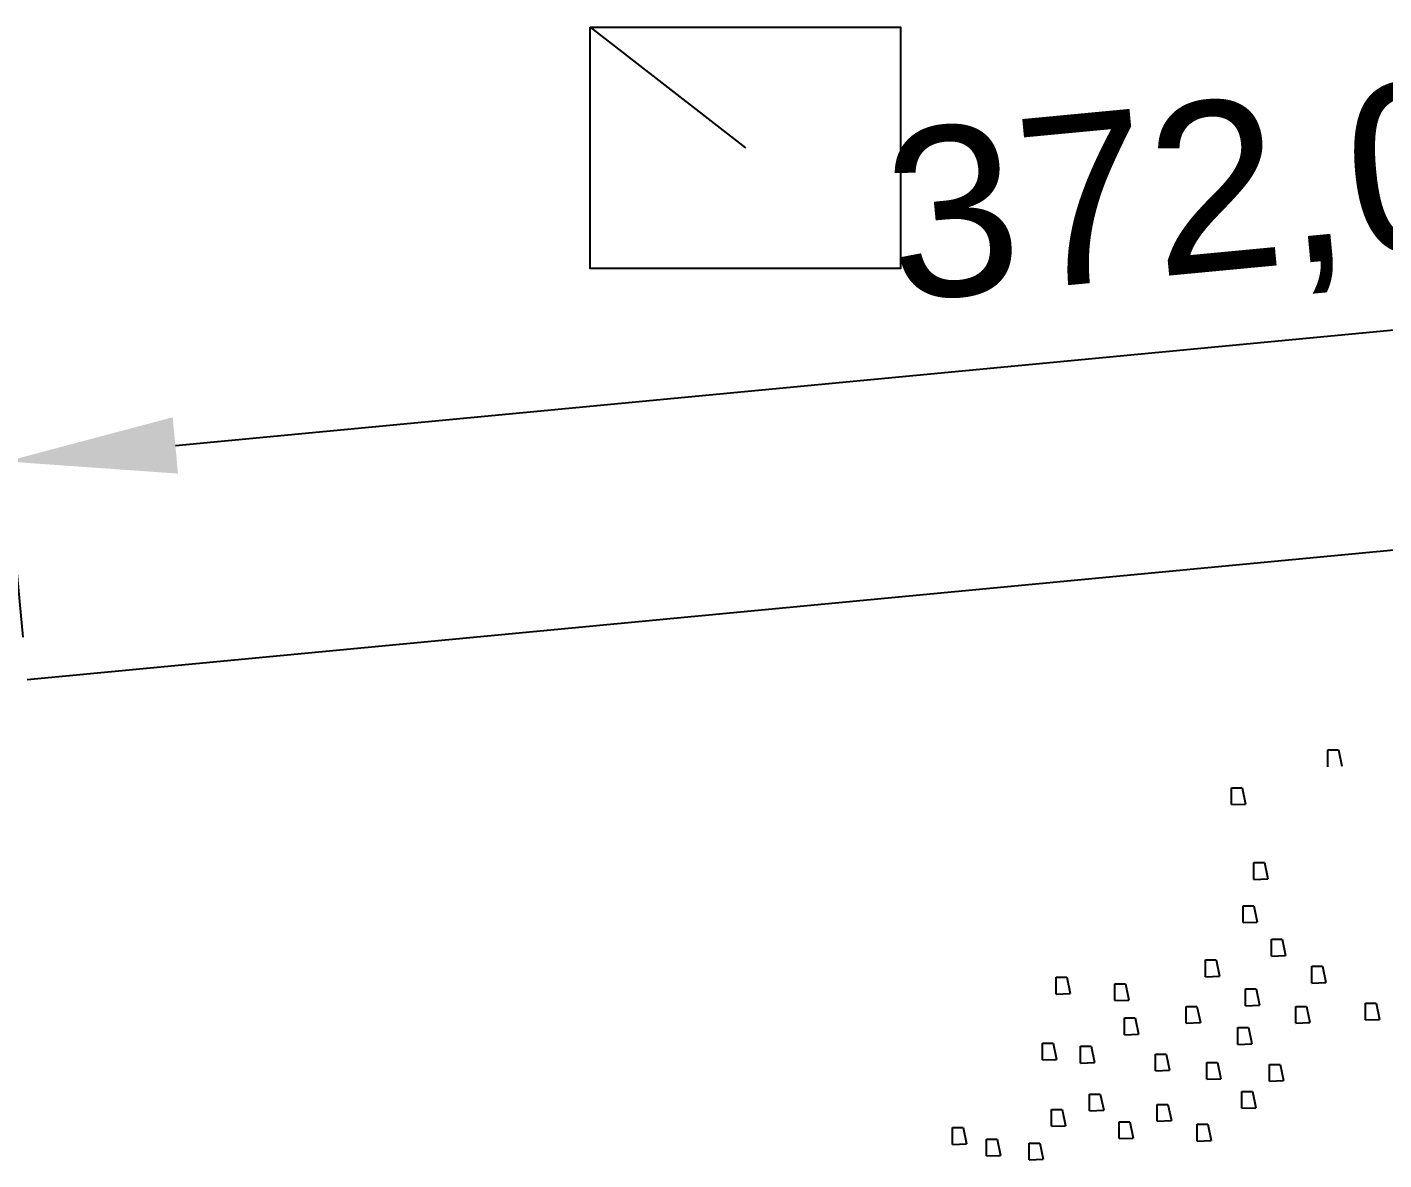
# Model space of a CAD drawing. Header units: inches. Extents: x -28 to 837, y -22 to 590.
# Drawn here: x 394.4 to 463.7, y 389.6 to 447.5 of the extents above; entities that cross this region are included whole.
import ezdxf

# ---------------------------------------------------------------- set-up
doc = ezdxf.new("R2010")
doc.units = ezdxf.units.IN
doc.header["$MEASUREMENT"] = 0
doc.layers.add('0 @ 10', color=7, linetype='Continuous')
doc.layers.add('dwgmodels.com', color=250, linetype='Continuous')
doc.styles.get("Standard").update_dxf_attribs({"font": 'arial.ttf'})
doc.dimstyles.new('Annotative', dxfattribs={"dimscale": 0, "dimtxt": 0.18, "dimasz": 0.18, "dimexe": 0.18, "dimexo": 0.0625, "dimgap": 0.09, "dimtad": 0, "dimtih": 1, "dimtoh": 1, "dimdec": 4, "dimzin": 0, "dimdsep": 46, "dimtxsty": 'Standard', "dimcen": 0.09, "dimadec": 0, "dimazin": 0, "dimtfac": 1, "dimtdec": 4, "dimtofl": 0, "dimtmove": 0, "dimatfit": 3, "dimfxl": 1, "dimtolj": 1, "dimtzin": 0, "dimarcsym": 0})

# ---------------------------------------------------------------- blocks, each defined once
blk = doc.blocks.new('*D36')
at = {"color": 0, "lineweight": -2}
for p, q in [((2513.785967191154, 688.7001888967432), (2510.155883574889, 727.025190523513)), ((2165.864383291857, 681.8584962900603), (2486.445983965834, 712.2234791181218)), ((2143.427158018374, 653.6203875073005), (2139.79707440211, 691.9453891340704))]:
    blk.add_line(p, q, dxfattribs=at)
at = {"color": 0}
for points in [[(2486.053082419052, 716.3715798263553), (2486.838885512616, 708.0753784098883), (2511.334588215234, 714.5808883988125)], [(2165.471481745075, 686.0065969982938), (2166.257284838639, 677.7103955818268), (2140.975779042456, 679.5010870093697)]]:
    blk.add_solid(points, dxfattribs=at)
at = {"layer": 'Defpoints', "color": 0}
for p in [(2511.334588215234, 714.5808883988125), (2514.375319511326, 682.4780378343929), (2144.016510338547, 647.3982364449502)]:
    blk.add_point(p, dxfattribs=at)
at = {"color": 0, "insert": (2324.149134462636, 718.2200694238238), "char_height": 25, "attachment_point": 5, "rotation": 5.410823053856261}
blk.add_mtext('372,02', dxfattribs=at)
blk = doc.blocks.new('bush 032')
at = {"color": 0, "ltscale": 0.5}
for p, q in [((-210.0709453388117, 551.2336696595885), (-202.2184669398703, 551.2336696595885)), ((-210.0709453388117, 538.8361480589956), (-210.0709453388117, 551.2336696595885)), ((-202.2184669398703, 551.2336696595885), (-199.7378941392526, 539.2495144591666)), ((-281.09535840014, 510.9384095976129), (-281.09535840014, 523.332921599038)), ((-281.09535840014, 523.332921599038), (-273.2428800007328, 523.332921599038)), ((-273.2428800007328, 523.332921599038), (-270.7650576015003, 511.3490255996585)), ((-281.09535840014, 510.9384095976129), (-270.7650576015003, 511.3490255996585)), ((-264.470716801472, 455.8414319977164), (-264.470716801472, 468.2389535987749)), ((-264.470716801472, 468.2389535987749), (-256.6209888001904, 468.2389535987749)), ((-256.6209888001904, 468.2389535987749), (-254.1404016013257, 456.2547983978874)), ((-264.470716801472, 455.8414319977164), (-254.1404016013257, 456.2547983978874)), ((-272.5453872014768, 424.020902398508), (-272.5453872014768, 436.4184239995665)), ((-272.5453872014768, 436.4184239995665), (-264.6956592001952, 436.4184239995665)), ((-264.6956592001952, 436.4184239995665), (-262.2150864014402, 424.4342687986791)), ((-272.5453872014768, 424.020902398508), (-262.2150864014402, 424.4342687986791)), ((-251.6484384015202, 399.3241823995486), (-251.6484384015202, 411.7217040001414)), ((-251.6484384015202, 411.7217040001414), (-243.7988400007598, 411.7217040001414)), ((-243.7988400007598, 411.7217040001414), (-241.318123201374, 399.737822399009)), ((-300.0937536014244, 396.5201999973506), (-292.2412752006203, 396.5201999973506)), ((-300.0937536014244, 384.1254287981428), (-300.0937536014244, 396.5201999973506)), ((-292.2412752006203, 396.5201999973506), (-289.760687999893, 384.5390687976033)), ((-251.6484384015202, 399.3241823995486), (-241.318123201374, 399.737822399009)), ((-221.7319776001386, 391.8908447991126), (-213.8793552001007, 391.8908447991126)), ((-221.7319776001386, 379.4933231985197), (-221.7319776001386, 391.8908447991126)), ((-213.8793552001007, 391.8908447991126), (-211.4015328008682, 379.9066752004437)), ((-410.279068801552, 383.6980655980296), (-402.4265904007479, 383.6980655980296)), ((-410.279068801552, 371.3032800005749), (-410.279068801552, 383.6980655980296)), ((-402.4265904007479, 383.6980655980296), (-399.9487536014058, 371.7138959988952)), ((-300.0937536014244, 384.1254287981428), (-289.760687999893, 384.5390687976033)), ((-410.279068801552, 371.3032800005749), (-399.9487536014058, 371.7138959988952)), ((-367.0593984015286, 366.553065598011), (-367.0593984015286, 378.9478511987254)), ((-367.0593984015286, 378.9478511987254), (-359.2069200007245, 378.9478511987254)), ((-359.2069200007245, 378.9478511987254), (-356.729097601492, 366.9664319977164)), ((-270.6469488004223, 362.753452799283), (-270.6469488004223, 375.1509743998759)), ((-270.6469488004223, 375.1509743998759), (-262.7944704010151, 375.1509743998759)), ((-262.7944704010151, 375.1509743998759), (-260.3166479999199, 363.1640687976033)), ((-221.7319776001386, 379.4933231985197), (-211.4015328008682, 379.9066752004437)), ((-367.0593984015286, 366.553065598011), (-356.729097601492, 366.9664319977164)), ((-314.341920000501, 349.9282800005749), (-314.341920000501, 362.3258015979081)), ((-314.341920000501, 362.3258015979081), (-306.4894416010939, 362.3258015979081)), ((-306.4894416010939, 362.3258015979081), (-304.0087247998453, 350.3419200000353)), ((-270.6469488004223, 362.753452799283), (-260.3166479999199, 363.1640687976033)), ((-233.6006448003463, 349.9282800005749), (-233.6006448003463, 362.3258015979081)), ((-233.6006448003463, 362.3258015979081), (-225.7481664009392, 362.3258015979081)), ((-225.7481664009392, 362.3258015979081), (-223.2703296002001, 350.3419200000353)), ((-182.306304000318, 352.3021487975493), (-182.306304000318, 364.6996703981422)), ((-182.306304000318, 364.6996703981422), (-174.456576000899, 364.6996703981422)), ((-174.456576000899, 364.6996703981422), (-171.9759888001718, 352.7155151972547)), ((-359.9353152001277, 341.3811887991615), (-359.9353152001277, 353.7759743998758)), ((-359.9353152001277, 353.7759743998758), (-352.0828368011862, 353.7759743998758)), ((-352.0828368011862, 353.7759743998758), (-349.605014400091, 341.7945551988669)), ((-314.341920000501, 349.9282800005749), (-304.0087247998453, 350.3419200000353)), ((-233.6006448003463, 349.9282800005749), (-223.2703296002001, 350.3419200000353)), ((-182.306304000318, 352.3021487975493), (-171.9759888001718, 352.7155151972547)), ((-359.9353152001277, 341.3811887991615), (-349.605014400091, 341.7945551988669)), ((-276.3450144003146, 346.6518912003376), (-268.4925360009074, 346.6518912003376)), ((-276.3450144003146, 334.2571055996232), (-276.3450144003146, 346.6518912003376)), ((-268.4925360009074, 346.6518912003376), (-266.0146992001683, 334.6677215979434)), ((-420.2521776012145, 335.2527503976598), (-412.402579200454, 335.2527503976598)), ((-420.2521776012145, 322.8552288007922), (-420.2521776012145, 335.2527503976598)), ((-412.402579200454, 335.2527503976598), (-409.9218768007122, 323.268580798991)), ((-392.2312752003782, 320.4813600000925), (-392.2312752003782, 332.8788815974258)), ((-392.2312752003782, 332.8788815974258), (-384.378796800971, 332.8788815974258)), ((-384.378796800971, 332.8788815974258), (-381.9009600002319, 320.8949855980463)), ((-276.3450144003146, 334.2571055996232), (-266.0146992001683, 334.6677215979434)), ((-420.2521776012145, 322.8552288007922), (-409.9218768007122, 323.268580798991)), ((-392.2312752003782, 320.4813600000925), (-381.9009600002319, 320.8949855980463)), ((-337.137177600991, 314.7832943988033), (-337.137177600991, 327.178065598011)), ((-337.137177600991, 327.178065598011), (-329.2875792006962, 327.178065598011)), ((-329.2875792006962, 327.178065598011), (-326.8068624008447, 315.1969343982637)), ((-299.1431520013139, 321.0045839985832), (-291.2906736000441, 321.0045839985832)), ((-299.1431520013139, 308.6070623979904), (-299.1431520013139, 321.0045839985832)), ((-291.2906736000441, 321.0045839985832), (-288.8128512008115, 309.0204143999145)), ((-337.137177600991, 314.7832943988033), (-326.8068624008447, 315.1969343982637)), ((-253.0744560011663, 307.1840543993749), (-253.0744560011663, 319.5815760004334)), ((-253.0744560011663, 319.5815760004334), (-245.221848001238, 319.5815760004334)), ((-245.221848001238, 319.5815760004334), (-242.7441552011296, 307.5974063980393)), ((-299.1431520013139, 308.6070623979904), (-288.8128512008115, 309.0204143999145)), ((-253.0744560011663, 307.1840543993749), (-242.7441552011296, 307.5974063980393)), ((-385.5824784012511, 285.3363600000739), (-385.5824784012511, 297.7311455975287)), ((-385.5824784012511, 297.7311455975287), (-377.730014400091, 297.7311455975287)), ((-377.730014400091, 297.7311455975287), (-375.2521776012145, 285.75)), ((-335.7140256003477, 277.7371199973859), (-335.7140256003477, 290.1346415984444)), ((-335.7140256003477, 290.1346415984444), (-327.8615472009406, 290.1346415984444)), ((-327.8615472009406, 290.1346415984444), (-325.3809744003229, 278.150486397557)), ((-273.4959888001904, 287.237822399009), (-273.4959888001904, 299.6323199984617)), ((-273.4959888001904, 299.6323199984617), (-265.6435104007833, 299.6323199984617)), ((-265.6435104007833, 299.6323199984617), (-263.1656736000441, 287.6484383973293)), ((-413.6035248008556, 273.9375071991235), (-413.6035248008556, 286.3320047985762)), ((-413.6035248008556, 286.3320047985762), (-405.7509168009273, 286.3320047985762)), ((-405.7509168009273, 286.3320047985762), (-403.2732240003533, 274.3508591973223)), ((-385.5824784012511, 285.3363600000739), (-375.2521776012145, 285.75)), ((-273.4959888001904, 287.237822399009), (-263.1656736000441, 287.6484383973293)), ((-486.7452864004299, 260.6399279986508), (-486.7452864004299, 273.0346991978586)), ((-486.7452864004299, 273.0346991978586), (-478.8928080014884, 273.0346991978586)), ((-478.8928080014884, 273.0346991978586), (-476.4122208007611, 261.0532800005749)), ((-413.6035248008556, 273.9375071991235), (-403.2732240003533, 274.3508591973223)), ((-363.7350720013492, 264.9122352004051), (-363.7350720013492, 277.3094831979833)), ((-363.7350720013492, 277.3094831979833), (-355.8825936005451, 277.3094831979833)), ((-355.8825936005451, 277.3094831979833), (-353.4047712013125, 265.3255871986039)), ((-335.7140256003477, 277.7371199973859), (-325.3809744003229, 278.150486397557)), ((-306.2672352008521, 263.0137967988849), (-306.2672352008521, 275.4082943988032)), ((-306.2672352008521, 275.4082943988032), (-298.414756801445, 275.4082943988032)), ((-298.414756801445, 275.4082943988032), (-295.9369344003499, 263.4271487975493)), ((-486.7452864004299, 260.6399279986508), (-476.4122208007611, 261.0532800005749)), ((-461.5734095997177, 264.4845839985646), (-453.7209312007762, 264.4845839985646)), ((-461.5734095997177, 252.0898127993569), (-461.5734095997177, 264.4845839985646)), ((-453.7209312007762, 264.4845839985646), (-451.2403584001585, 252.503452799283)), ((-430.2252864004112, 249.2407871996984), (-430.2252864004112, 261.6355583989061)), ((-430.2252864004112, 261.6355583989061), (-422.3757024016231, 261.6355583989061)), ((-422.3757024016231, 261.6355583989061), (-419.8949856003746, 249.6514031980187)), ((-363.7350720013492, 264.9122352004051), (-353.4047712013125, 265.3255871986039)), ((-306.2672352008521, 263.0137967988849), (-295.9369344003499, 263.4271487975493)), ((-461.5734095997177, 252.0898127993569), (-451.2403584001585, 252.503452799283)), ((-430.2252864004112, 249.2407871996984), (-419.8949856003746, 249.6514031980187))]:
    blk.add_line(p, q, dxfattribs=at)
blk = doc.blocks.new('bush')
at = {"layer": 'dwgmodels.com', "color": 5}
blk.add_blockref('bush 032', (-39.19749297562521, 95.17076809666467), dxfattribs=at)
blk = doc.blocks.new('Garden')
blk.add_line((1907.698883088139, 296.6271657508523), (2278.057692260919, 331.7069671402951))
at = {"layer": 'dwgmodels.com', "color": 5, "xscale": 0.2, "yscale": 0.2}
blk.add_blockref('bush', (2149.276155279547, 156.9551763894801), dxfattribs=at)
at = {"layer": '0 @ 10'}
dim = blk.add_aligned_dim(p1=(1907.698883088139, 296.6271657508523), p2=(2278.057692260919, 331.7069671402951), distance=32.24653564611989, dimstyle='Annotative', override={"dimscale": 10, "dimtix": 0, "dimtofl": 0, "dimtmove": 0, "dimatfit": 3}, dxfattribs=at)
dim.commit()
dim.dimension.update_dxf_attribs({"geometry": '*D36', "text_midpoint": (2087.831507212229, 367.4489987297259), "insert": (-236.3176272504079, -350.7710706940979)})

msp = doc.modelspace()

# ---------------------------------------------------------------- linework, layer by layer
at = {"color": 5}
msp.add_line((423.1420123202052, 447.4602920683783), (431.0644633526854, 441.2983857097824), dxfattribs=at)
msp.add_lwpolyline([(423.1420123202052, 447.4602920683783), (438.9869143851656, 447.4602920683783), (438.9869143851656, 435.1364793511868), (423.1420123202052, 435.1364793511868)], close=True, dxfattribs=at)

# ---------------------------------------------------------------- block references
at = {"xscale": 0.3465639121819872, "yscale": 0.3465639121819872, "zscale": 0.6931278243639744}
msp.add_blockref('Garden', (-266.7646072738006, 311.3597093125889), dxfattribs=at)

doc.saveas('drawing.dxf')
